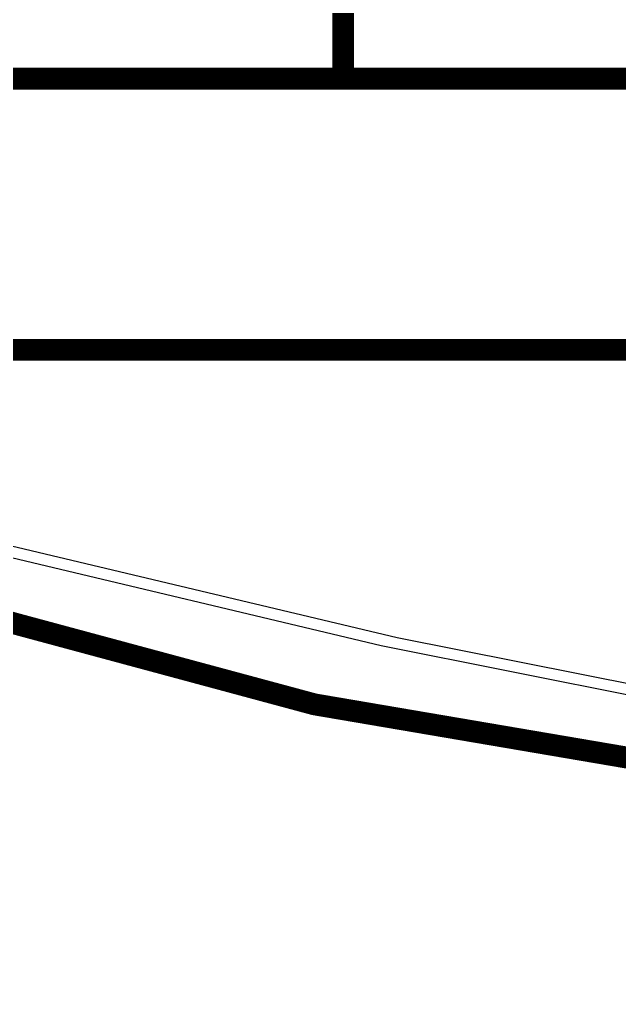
# Model space of a CAD drawing. Header units: inches. Extents: x -2.7 to 10.9, y -2.9 to 7.4.
# Drawn here: x -0.679 to -0.5419, y -2.8568 to -2.6315 of the extents above; entities that cross this region are included whole.
import ezdxf

# ---------------------------------------------------------------- set-up
doc = ezdxf.new("R2010")
doc.units = ezdxf.units.IN
doc.header["$MEASUREMENT"] = 0
for name, color, linetype in [('Board Outline', 216, 'Continuous'), ('Bottom Layer', 5, 'Continuous'), ('Bottom Overlay', 54, 'Continuous'), ('Layer 2', 16, 'Continuous'), ('Layer 3', 76, 'Continuous'), ('Top Layer', 1, 'Continuous'), ('Top Overlay', 2, 'Continuous')]:
    doc.layers.add(name, color=color, linetype=linetype)

msp = doc.modelspace()

# ---------------------------------------------------------------- linework, layer by layer
at = {"layer": 'Board Outline'}
msp.add_lwpolyline([(2.84412, -0.24125, 0.005, 0.005, -0.741893), (-2.49969, -1.37795, 0.005, 0.005, 0)], format="xyseb", dxfattribs=at)
at = {"layer": 'Bottom Layer'}
for p, q in [((-0.59263, -2.77287), (-0.69527, -2.74846)), ((-0.49416, -2.79244), (-0.59263, -2.77287))]:
    msp.add_line(p, q, dxfattribs=at)
at = {"layer": 'Bottom Overlay'}
for points in [[(-0.605, -2.64472, 0.005, 0.005, 0), (-0.605, -2.56, 0.005, 0.005, 0)], [(-1.031, -2.645, 0.005, 0.005, 0), (-0.605, -2.645, 0.005, 0.005, 0)], [(-0.60528, -2.645, 0.005, 0.005, 0), (-0.605, -2.64472, 0.005, 0.005, 0)], [(-0.60528, -2.645, 0.005, 0.005, 0), (-0.473, -2.645, 0.005, 0.005, 0)]]:
    msp.add_lwpolyline(points, format="xyseb", dxfattribs=at)
for points in [[(-0.60653, -2.645, 0.0025, 0.0025, 1), (-0.60403, -2.645, 0.0025, 0.0025, 1)], [(-0.60653, -2.645, 0.0025, 0.0025, 1), (-0.60403, -2.645, 0.0025, 0.0025, 1)], [(-0.60625, -2.64472, 0.0025, 0.0025, 1), (-0.60375, -2.64472, 0.0025, 0.0025, 1)], [(-0.60625, -2.64472, 0.0025, 0.0025, 1), (-0.60375, -2.64472, 0.0025, 0.0025, 1)], [(-0.60625, -2.645, 0.0025, 0.0025, 1), (-0.60375, -2.645, 0.0025, 0.0025, 1)]]:
    msp.add_lwpolyline(points, format="xyseb", close=True, dxfattribs=at)
at = {"layer": 'Layer 2'}
for p, q in [((-0.59263, -2.77287), (-0.69527, -2.74846)), ((-0.48915, -2.79344), (-0.59263, -2.77287))]:
    msp.add_line(p, q, dxfattribs=at)
at = {"layer": 'Layer 3'}
for p, q in [((-0.59631, -2.77467), (-0.69904, -2.75021)), ((-0.49273, -2.79528), (-0.59631, -2.77467))]:
    msp.add_line(p, q, dxfattribs=at)
at = {"layer": 'Top Layer'}
for p, q in [((-0.59263, -2.77287), (-0.69527, -2.74846)), ((-0.50873, -2.78954), (-0.59263, -2.77287))]:
    msp.add_line(p, q, dxfattribs=at)
at = {"layer": 'Top Overlay'}
msp.add_lwpolyline([(-0.68639, -2.707, 0.005, 0.005, 0), (-0.38155, -2.707, 0.005, 0.005, 0)], format="xyseb", dxfattribs=at)

doc.saveas('drawing.dxf')
